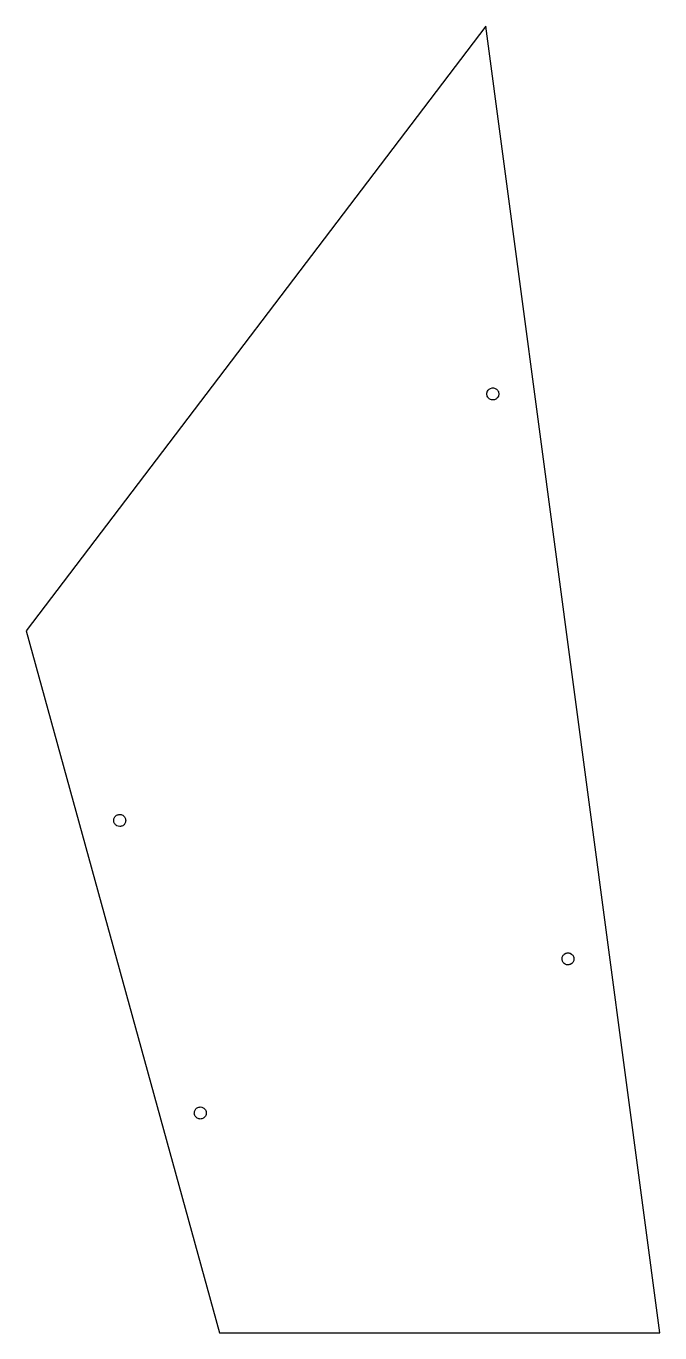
# Model space of a CAD drawing. Header units: metres. Extents: x -146 to 90, y -8 to 480.
import ezdxf

# ---------------------------------------------------------------- set-up
doc = ezdxf.new("R2010")
doc.units = ezdxf.units.M

msp = doc.modelspace()

# ---------------------------------------------------------------- linework, layer by layer
for p, q in [((25.406, 479.801), (-146.244, 254.19)), ((90.3174, -7.7855), (25.406, 479.801)), ((25.7266, 342.848), (25.8097, 343.16)), ((25.7274, 342.26), (25.7266, 342.848)), ((25.7962, 342.005), (25.7274, 342.26)), ((25.8803, 341.693), (25.7962, 342.005)), ((25.8097, 343.16), (25.8778, 343.415)), ((25.8778, 343.415), (26.0096, 343.645)), ((26.0422, 341.414), (25.8803, 341.693)), ((26.0096, 343.645), (26.1707, 343.925)), ((26.1747, 341.185), (26.0422, 341.414)), ((26.1707, 343.925), (26.3988, 344.153)), ((26.3988, 344.153), (26.5854, 344.34)), ((26.5854, 344.34), (26.8142, 344.473)), ((26.8142, 344.473), (27.0937, 344.635)), ((27.0937, 344.635), (27.6608, 344.788)), ((27.6608, 344.788), (28.2482, 344.789)), ((28.2482, 344.789), (28.5604, 344.705)), ((28.5604, 344.705), (28.8158, 344.637)), ((28.8158, 344.637), (29.3249, 344.344)), ((29.3249, 344.344), (29.5536, 344.116)), ((29.5536, 344.116), (29.7408, 343.93)), ((29.7408, 343.93), (29.8733, 343.701)), ((30.0377, 341.699), (29.7448, 341.19)), ((29.8733, 343.701), (30.0352, 343.421)), ((30.0352, 343.421), (30.1193, 343.11)), ((30.1058, 341.955), (30.0377, 341.699)), ((30.1889, 342.267), (30.1058, 341.955)), ((30.1193, 343.11), (30.1881, 342.854)), ((30.1881, 342.854), (30.1884, 342.59)), ((30.1884, 342.59), (30.1889, 342.267)), ((26.4034, 340.957), (26.1747, 341.185)), ((26.5906, 340.77), (26.4034, 340.957)), ((26.8197, 340.639), (26.5906, 340.77)), ((27.0997, 340.477), (26.8197, 340.639)), ((27.4119, 340.394), (27.0997, 340.477)), ((27.6673, 340.326), (27.4119, 340.394)), ((27.9316, 340.327), (27.6673, 340.326)), ((28.2547, 340.327), (27.9316, 340.327)), ((28.5666, 340.411), (28.2547, 340.327)), ((28.8218, 340.48), (28.5666, 340.411)), ((29.0505, 340.612), (28.8218, 340.48)), ((29.33, 340.774), (29.0505, 340.612)), ((29.5167, 340.962), (29.33, 340.774)), ((29.7448, 341.19), (29.5167, 340.962)), ((-146.244, 254.19), (-74.0703, -7.7855)), ((-112.705, 185.142), (-112.45, 185.34)), ((-112.45, 185.34), (-112.152, 185.466)), ((-112.152, 185.466), (-111.909, 185.569)), ((-111.909, 185.569), (-111.647, 185.605)), ((-111.647, 185.605), (-111.327, 185.65)), ((-111.327, 185.65), (-111.065, 185.617)), ((-111.065, 185.617), (-110.744, 185.577)), ((-110.744, 185.577), (-110.499, 185.478)), ((-110.499, 185.478), (-110.2, 185.356)), ((-110.2, 185.356), (-109.942, 185.161)), ((-113.561, 183.384), (-113.521, 183.704)), ((-113.517, 183.064), (-113.561, 183.384)), ((-113.521, 183.704), (-113.488, 183.967)), ((-113.48, 182.802), (-113.517, 183.064)), ((-113.488, 183.967), (-113.389, 184.212)), ((-113.377, 182.558), (-113.48, 182.802)), ((-113.389, 184.212), (-113.267, 184.511)), ((-113.252, 182.261), (-113.377, 182.558)), ((-113.267, 184.511), (-113.073, 184.769)), ((-113.053, 182.006), (-113.252, 182.261)), ((-113.073, 184.769), (-112.913, 184.979)), ((-112.891, 181.797), (-113.053, 182.006)), ((-112.913, 184.979), (-112.705, 185.142)), ((-112.633, 181.603), (-112.891, 181.797)), ((-112.422, 181.443), (-112.633, 181.603)), ((-111.878, 181.222), (-112.422, 181.443)), ((-111.295, 181.15), (-111.878, 181.222)), ((-111.033, 181.186), (-111.295, 181.15)), ((-110.713, 181.23), (-111.033, 181.186)), ((-110.47, 181.333), (-110.713, 181.23)), ((-110.172, 181.459), (-110.47, 181.333)), ((-109.917, 181.657), (-110.172, 181.459)), ((-109.942, 185.161), (-109.731, 185.002)), ((-109.709, 181.82), (-109.917, 181.657)), ((-109.731, 185.002), (-109.569, 184.793)), ((-109.549, 182.031), (-109.709, 181.82)), ((-109.569, 184.793), (-109.37, 184.538)), ((-109.355, 182.288), (-109.549, 182.031)), ((-109.37, 184.538), (-109.245, 184.241)), ((-109.134, 182.833), (-109.355, 182.288)), ((-109.245, 184.241), (-109.142, 183.997)), ((-109.142, 183.997), (-109.105, 183.735)), ((-109.101, 183.095), (-109.134, 182.833)), ((-109.105, 183.735), (-109.061, 183.415)), ((-109.061, 183.415), (-109.101, 183.095)), ((53.7889, 132.056), (53.8721, 132.368)), ((53.7894, 131.733), (53.7889, 132.056)), ((53.7897, 131.468), (53.7894, 131.733)), ((53.8721, 132.368), (53.9401, 132.623)), ((53.9401, 132.623), (54.233, 133.132)), ((54.233, 133.132), (54.4197, 133.319)), ((54.4197, 133.319), (54.6478, 133.548)), ((54.6478, 133.548), (55.156, 133.843)), ((55.156, 133.843), (55.4679, 133.927)), ((55.4679, 133.927), (55.7232, 133.995)), ((55.7232, 133.995), (55.9875, 133.996)), ((55.9875, 133.996), (56.3105, 133.996)), ((56.3105, 133.996), (56.5659, 133.928)), ((56.5659, 133.928), (56.8781, 133.845)), ((56.8781, 133.845), (57.3872, 133.552)), ((57.3872, 133.552), (57.616, 133.324)), ((57.616, 133.324), (57.8031, 133.137)), ((57.8031, 133.137), (57.9356, 132.909)), ((57.9356, 132.909), (58.0975, 132.629)), ((58.0975, 132.629), (58.1816, 132.317)), ((58.1816, 132.317), (58.2504, 132.062)), ((58.2504, 132.062), (58.2509, 131.739)), ((58.2509, 131.739), (58.2512, 131.475)), ((53.9426, 130.901), (53.7897, 131.468)), ((54.0751, 130.672), (53.9426, 130.901)), ((54.237, 130.393), (54.0751, 130.672)), ((54.6529, 129.978), (54.237, 130.393)), ((54.933, 129.817), (54.6529, 129.978)), ((55.162, 129.685), (54.933, 129.817)), ((55.4742, 129.602), (55.162, 129.685)), ((55.7296, 129.534), (55.4742, 129.602)), ((55.9939, 129.534), (55.7296, 129.534)), ((56.317, 129.535), (55.9939, 129.534)), ((56.5722, 129.604), (56.317, 129.535)), ((56.8841, 129.688), (56.5722, 129.604)), ((57.3924, 129.982), (56.8841, 129.688)), ((57.579, 130.169), (57.3924, 129.982)), ((57.8071, 130.398), (57.579, 130.169)), ((57.9682, 130.678), (57.8071, 130.398)), ((58.1, 130.907), (57.9682, 130.678)), ((58.1832, 131.219), (58.1, 130.907)), ((58.2512, 131.475), (58.1832, 131.219)), ((-83.4887, 74.2279), (-83.456, 74.4902)), ((-83.4523, 73.9661), (-83.4887, 74.2279)), ((-83.456, 74.4902), (-83.4161, 74.8107)), ((-83.4079, 73.6461), (-83.4523, 73.9661)), ((-83.4161, 74.8107), (-83.1951, 75.355)), ((-83.2822, 73.3485), (-83.4079, 73.6461)), ((-83.1793, 73.105), (-83.2822, 73.3485)), ((-83.1951, 75.355), (-82.8408, 75.8235)), ((-82.8408, 75.8235), (-82.5859, 76.0219)), ((-82.5859, 76.0219), (-82.3774, 76.1843)), ((-82.3774, 76.1843), (-82.1339, 76.2872)), ((-82.1339, 76.2872), (-81.8363, 76.4129)), ((-81.8363, 76.4129), (-81.5163, 76.4573)), ((-81.5163, 76.4573), (-81.2545, 76.4936)), ((-81.2545, 76.4936), (-80.6717, 76.4211)), ((-80.6717, 76.4211), (-80.4268, 76.3216)), ((-80.4268, 76.3216), (-80.1274, 76.2001)), ((-80.1274, 76.2001), (-79.8698, 76.0053)), ((-79.8698, 76.0053), (-79.6589, 75.8458)), ((-79.6589, 75.8458), (-79.4966, 75.6373)), ((-79.4966, 75.6373), (-79.2981, 75.3824)), ((-79.2981, 75.3824), (-79.1952, 75.1389)), ((-79.1829, 73.3773), (-79.2823, 73.1324)), ((-79.1952, 75.1389), (-79.0695, 74.8413)), ((-79.0613, 73.6766), (-79.1829, 73.3773)), ((-79.0695, 74.8413), (-79.0251, 74.5213)), ((-79.0214, 73.9972), (-79.0613, 73.6766)), ((-79.0251, 74.5213), (-78.9888, 74.2595)), ((-78.9888, 74.2595), (-79.0214, 73.9972)), ((-83.0169, 72.8965), (-83.1793, 73.105)), ((-82.8185, 72.6416), (-83.0169, 72.8965)), ((-82.5608, 72.4467), (-82.8185, 72.6416)), ((-82.35, 72.2873), (-82.5608, 72.4467)), ((-82.0507, 72.1657), (-82.35, 72.2873)), ((-81.8058, 72.0663), (-82.0507, 72.1657)), ((-81.5435, 72.0337), (-81.8058, 72.0663)), ((-81.2229, 71.9937), (-81.5435, 72.0337)), ((-80.9029, 72.0382), (-81.2229, 71.9937)), ((-80.6411, 72.0745), (-80.9029, 72.0382)), ((-80.3435, 72.2002), (-80.6411, 72.0745)), ((-80.1, 72.3031), (-80.3435, 72.2002)), ((-79.8915, 72.4655), (-80.1, 72.3031)), ((-79.6366, 72.6639), (-79.8915, 72.4655)), ((-79.4417, 72.9216), (-79.6366, 72.6639)), ((-79.2823, 73.1324), (-79.4417, 72.9216)), ((-74.0703, -7.7855), (90.3174, -7.7855))]:
    msp.add_line(p, q)

doc.saveas('drawing.dxf')
